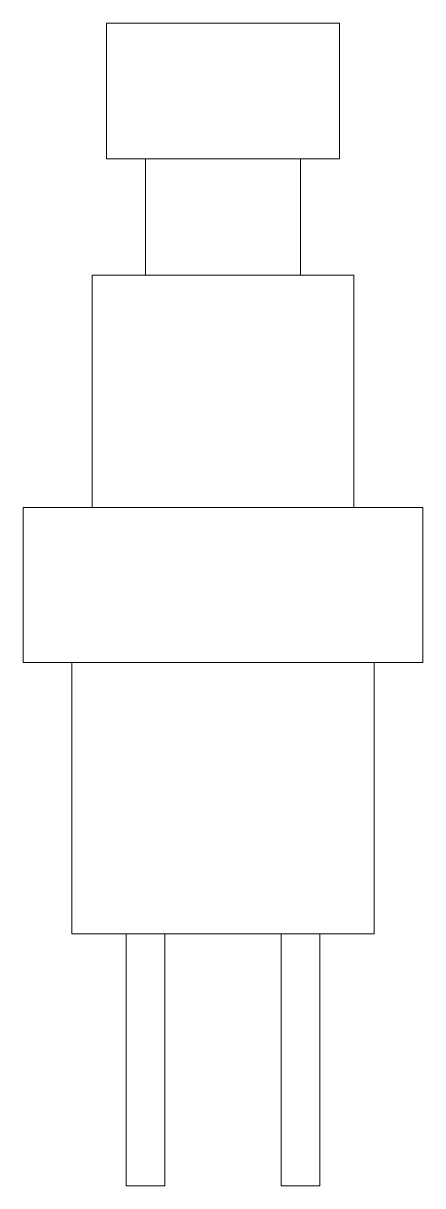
# Model space of a CAD drawing. Header units: centimetres. Extents: x -11.02 to -9.98, y -16.35 to -13.35.
import ezdxf

# ---------------------------------------------------------------- set-up
doc = ezdxf.new("R2010")
doc.units = ezdxf.units.CM
doc.header["$MEASUREMENT"] = 0
doc.layers.add('Layer 1', color=7, linetype='Continuous')

msp = doc.modelspace()

# ---------------------------------------------------------------- linework, layer by layer
at = {"layer": 'Layer 1', "lineweight": 20}
for points in [[(-10.2, -13.35), (-10.2, -13.35), (-10.8, -13.35), (-10.8, -13.35), (-10.8, -13.35), (-10.8, -13.35), (-10.8, -13.7), (-10.8, -13.7), (-10.8, -13.7), (-10.8, -13.7), (-10.2, -13.7), (-10.2, -13.7), (-10.2, -13.7), (-10.2, -13.7), (-10.2, -13.35), (-10.2, -13.35)], [(-10.2, -13.35), (-10.2, -13.35), (-10.8, -13.35), (-10.8, -13.35), (-10.8, -13.35), (-10.8, -13.35), (-10.8, -13.7), (-10.8, -13.7), (-10.8, -13.7), (-10.8, -13.7), (-10.2, -13.7), (-10.2, -13.7), (-10.2, -13.7), (-10.2, -13.7), (-10.2, -13.35), (-10.2, -13.35)], [(-10.3, -13.7), (-10.3, -13.7), (-10.7, -13.7), (-10.7, -13.7), (-10.7, -13.7), (-10.7, -13.7), (-10.7, -14), (-10.7, -14), (-10.7, -14), (-10.7, -14), (-10.3, -14), (-10.3, -14), (-10.3, -14), (-10.3, -14), (-10.3, -13.7), (-10.3, -13.7)], [(-10.1625, -14), (-10.1625, -14), (-10.8375, -14), (-10.8375, -14), (-10.8375, -14), (-10.8375, -14), (-10.8375, -14.6), (-10.8375, -14.6), (-10.8375, -14.6), (-10.8375, -14.6), (-10.1625, -14.6), (-10.1625, -14.6), (-10.1625, -14.6), (-10.1625, -14.6), (-10.1625, -14), (-10.1625, -14)], [(-9.985, -14.6), (-9.985, -14.6), (-11.015, -14.6), (-11.015, -14.6), (-11.015, -14.6), (-11.015, -14.6), (-11.015, -15), (-11.015, -15), (-11.015, -15), (-11.015, -15), (-9.985, -15), (-9.985, -15), (-9.985, -15), (-9.985, -15), (-9.985, -14.6), (-9.985, -14.6)], [(-10.11, -15), (-10.11, -15), (-10.89, -15), (-10.89, -15), (-10.89, -15), (-10.89, -15), (-10.89, -15.7), (-10.89, -15.7), (-10.89, -15.7), (-10.89, -15.7), (-10.11, -15.7), (-10.11, -15.7), (-10.11, -15.7), (-10.11, -15.7), (-10.11, -15), (-10.11, -15)], [(-10.65, -15.7), (-10.65, -15.7), (-10.75, -15.7), (-10.75, -15.7), (-10.75, -15.7), (-10.75, -15.7), (-10.75, -16.35), (-10.75, -16.35), (-10.75, -16.35), (-10.75, -16.35), (-10.65, -16.35), (-10.65, -16.35), (-10.65, -16.35), (-10.65, -16.35), (-10.65, -15.7), (-10.65, -15.7)], [(-10.25, -15.7), (-10.25, -15.7), (-10.35, -15.7), (-10.35, -15.7), (-10.35, -15.7), (-10.35, -15.7), (-10.35, -16.35), (-10.35, -16.35), (-10.35, -16.35), (-10.35, -16.35), (-10.25, -16.35), (-10.25, -16.35), (-10.25, -16.35), (-10.25, -16.35), (-10.25, -15.7), (-10.25, -15.7)]]:
    msp.add_open_spline(points, degree=3, knots=[0, 0, 0, 0, 0.25, 0.25, 0.25, 0.25, 0.5, 0.5, 0.5, 0.5, 0.75, 0.75, 0.75, 0.75, 1, 1, 1, 1], dxfattribs=at)

doc.saveas('drawing.dxf')
